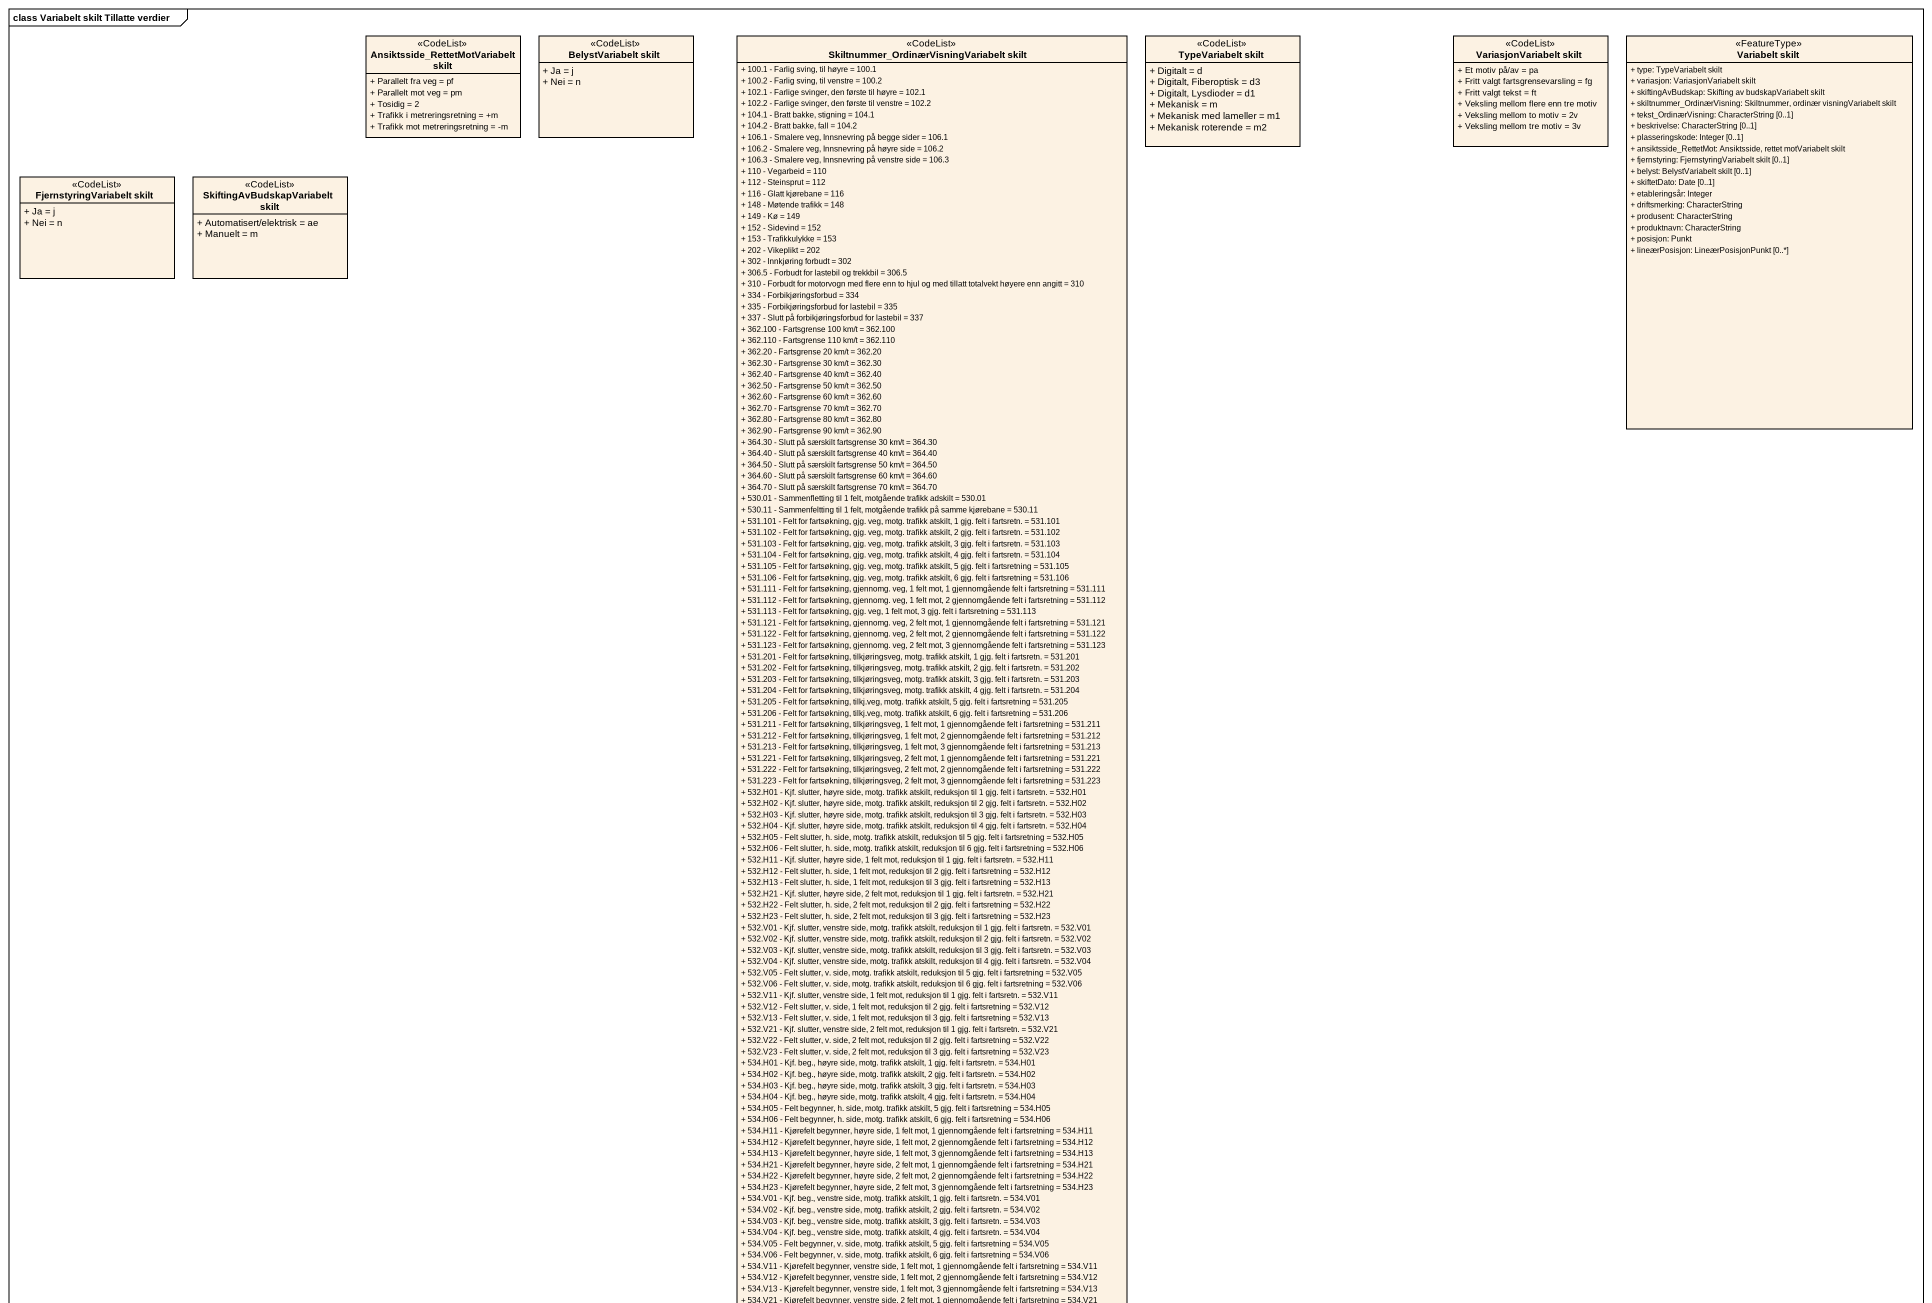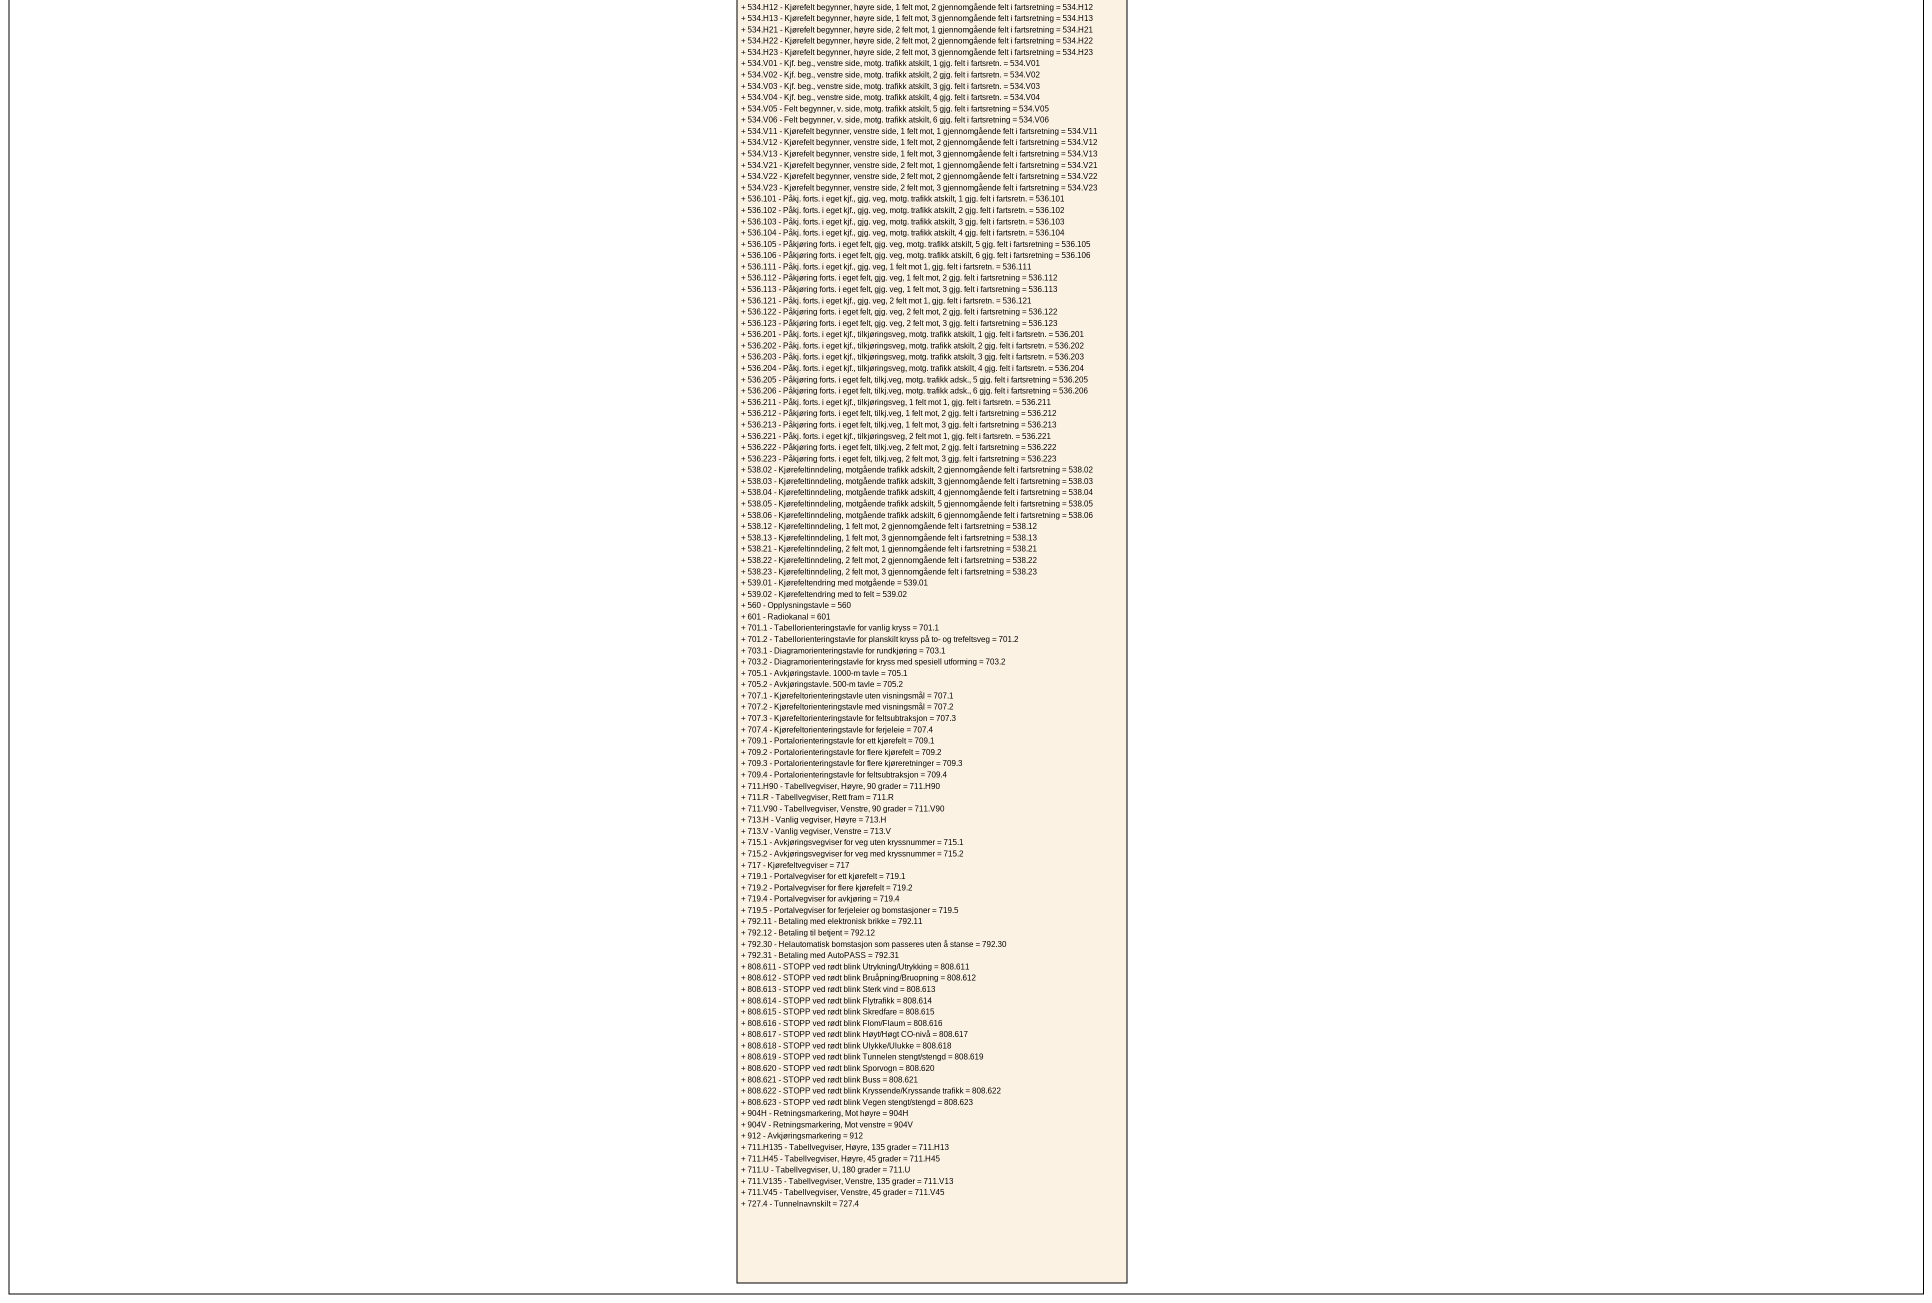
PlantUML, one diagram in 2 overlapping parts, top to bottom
@startuml
mainframe class Variabelt skilt Tillatte verdier
hide circle
hide empty members
skinparam classAttributeIconSize 0
class "Ansiktsside_RettetMotVariabelt skilt" as Ansiktsside <<CodeList>> {
  + Parallelt fra veg = pf
  + Parallelt mot veg = pm
  + Tosidig = 2
  + Trafikk i metreringsretning = +m
  + Trafikk mot metreringsretning = -m
}
class "BelystVariabelt skilt" as BelystVariabelt_skilt <<CodeList>> {
  + Ja = j
  + Nei = n
}
class "Skiltnummer_OrdinærVisningVariabelt skilt" as Skiltnummer <<CodeList>> {
  + 100.1 - Farlig sving, til høyre = 100.1
  + 100.2 - Farlig sving, til venstre = 100.2
  + 102.1 - Farlige svinger, den første til høyre = 102.1
  + 102.2 - Farlige svinger, den første til venstre = 102.2
  + 104.1 - Bratt bakke, stigning = 104.1
  + 104.2 - Bratt bakke, fall = 104.2
  + 106.1 - Smalere veg, Innsnevring på begge sider = 106.1
  + 106.2 - Smalere veg, Innsnevring på høyre side = 106.2
  + 106.3 - Smalere veg, Innsnevring på venstre side = 106.3
  + 110 - Vegarbeid = 110
  + 112 - Steinsprut = 112
  + 116 - Glatt kjørebane = 116
  + 148 - Møtende trafikk = 148
  + 149 - Kø = 149
  + 152 - Sidevind = 152
  + 153 - Trafikkulykke = 153
  + 202 - Vikeplikt = 202
  + 302 - Innkjøring forbudt = 302
  + 306.5 - Forbudt for lastebil og trekkbil = 306.5
  + 310 - Forbudt for motorvogn med flere enn to hjul og med tillatt totalvekt høyere enn angitt = 310
  + 334 - Forbikjøringsforbud = 334
  + 335 - Forbikjøringsforbud for lastebil = 335
  + 337 - Slutt på forbikjøringsforbud for lastebil = 337
  + 362.100 - Fartsgrense 100 km/t = 362.100
  + 362.110 - Fartsgrense 110 km/t = 362.110
  + 362.20 - Fartsgrense 20 km/t = 362.20
  + 362.30 - Fartsgrense 30 km/t = 362.30
  + 362.40 - Fartsgrense 40 km/t = 362.40
  + 362.50 - Fartsgrense 50 km/t = 362.50
  + 362.60 - Fartsgrense 60 km/t = 362.60
  + 362.70 - Fartsgrense 70 km/t = 362.70
  + 362.80 - Fartsgrense 80 km/t = 362.80
  + 362.90 - Fartsgrense 90 km/t = 362.90
  + 364.30 - Slutt på særskilt fartsgrense 30 km/t = 364.30
  + 364.40 - Slutt på særskilt fartsgrense 40 km/t = 364.40
  + 364.50 - Slutt på særskilt fartsgrense 50 km/t = 364.50
  + 364.60 - Slutt på særskilt fartsgrense 60 km/t = 364.60
  + 364.70 - Slutt på særskilt fartsgrense 70 km/t = 364.70
  + 530.01 - Sammenfletting til 1 felt, motgående trafikk adskilt = 530.01
  + 530.11 - Sammenfeltting til 1 felt, motgående trafikk på samme kjørebane = 530.11
  + 531.101 - Felt for fartsøkning, gjg. veg, motg. trafikk atskilt, 1 gjg. felt i fartsretn. = 531.101
  + 531.102 - Felt for fartsøkning, gjg. veg, motg. trafikk atskilt, 2 gjg. felt i fartsretn. = 531.102
  + 531.103 - Felt for fartsøkning, gjg. veg, motg. trafikk atskilt, 3 gjg. felt i fartsretn. = 531.103
  + 531.104 - Felt for fartsøkning, gjg. veg, motg. trafikk atskilt, 4 gjg. felt i fartsretn. = 531.104
  + 531.105 - Felt for fartsøkning, gjg. veg, motg. trafikk atskilt, 5 gjg. felt i fartsretning = 531.105
  + 531.106 - Felt for fartsøkning, gjg. veg, motg. trafikk atskilt, 6 gjg. felt i fartsretning = 531.106
  + 531.111 - Felt for fartsøkning, gjennomg. veg, 1 felt mot, 1 gjennomgående felt i fartsretning = 531.111
  + 531.112 - Felt for fartsøkning, gjennomg. veg, 1 felt mot, 2 gjennomgående felt i fartsretning = 531.112
  + 531.113 - Felt for fartsøkning, gjg. veg, 1 felt mot, 3 gjg. felt i fartsretning = 531.113
  + 531.121 - Felt for fartsøkning, gjennomg. veg, 2 felt mot, 1 gjennomgående felt i fartsretning = 531.121
  + 531.122 - Felt for fartsøkning, gjennomg. veg, 2 felt mot, 2 gjennomgående felt i fartsretning = 531.122
  + 531.123 - Felt for fartsøkning, gjennomg. veg, 2 felt mot, 3 gjennomgående felt i fartsretning = 531.123
  + 531.201 - Felt for fartsøkning, tilkjøringsveg, motg. trafikk atskilt, 1 gjg. felt i fartsretn. = 531.201
  + 531.202 - Felt for fartsøkning, tilkjøringsveg, motg. trafikk atskilt, 2 gjg. felt i fartsretn. = 531.202
  + 531.203 - Felt for fartsøkning, tilkjøringsveg, motg. trafikk atskilt, 3 gjg. felt i fartsretn. = 531.203
  + 531.204 - Felt for fartsøkning, tilkjøringsveg, motg. trafikk atskilt, 4 gjg. felt i fartsretn. = 531.204
  + 531.205 - Felt for fartsøkning, tilkj.veg, motg. trafikk atskilt, 5 gjg. felt i fartsretning = 531.205
  + 531.206 - Felt for fartsøkning, tilkj.veg, motg. trafikk atskilt, 6 gjg. felt i fartsretning = 531.206
  + 531.211 - Felt for fartsøkning, tilkjøringsveg, 1 felt mot, 1 gjennomgående felt i fartsretning = 531.211
  + 531.212 - Felt for fartsøkning, tilkjøringsveg, 1 felt mot, 2 gjennomgående felt i fartsretning = 531.212
  + 531.213 - Felt for fartsøkning, tilkjøringsveg, 1 felt mot, 3 gjennomgående felt i fartsretning = 531.213
  + 531.221 - Felt for fartsøkning, tilkjøringsveg, 2 felt mot, 1 gjennomgående felt i fartsretning = 531.221
  + 531.222 - Felt for fartsøkning, tilkjøringsveg, 2 felt mot, 2 gjennomgående felt i fartsretning = 531.222
  + 531.223 - Felt for fartsøkning, tilkjøringsveg, 2 felt mot, 3 gjennomgående felt i fartsretning = 531.223
  + 532.H01 - Kjf. slutter, høyre side, motg. trafikk atskilt, reduksjon til 1 gjg. felt i fartsretn. = 532.H01
  + 532.H02 - Kjf. slutter, høyre side, motg. trafikk atskilt, reduksjon til 2 gjg. felt i fartsretn. = 532.H02
  + 532.H03 - Kjf. slutter, høyre side, motg. trafikk atskilt, reduksjon til 3 gjg. felt i fartsretn. = 532.H03
  + 532.H04 - Kjf. slutter, høyre side, motg. trafikk atskilt, reduksjon til 4 gjg. felt i fartsretn. = 532.H04
  + 532.H05 - Felt slutter, h. side, motg. trafikk atskilt, reduksjon til 5 gjg. felt i fartsretning = 532.H05
  + 532.H06 - Felt slutter, h. side, motg. trafikk atskilt, reduksjon til 6 gjg. felt i fartsretning = 532.H06
  + 532.H11 - Kjf. slutter, høyre side, 1 felt mot, reduksjon til 1 gjg. felt i fartsretn. = 532.H11
  + 532.H12 - Felt slutter, h. side, 1 felt mot, reduksjon til 2 gjg. felt i fartsretning = 532.H12
  + 532.H13 - Felt slutter, h. side, 1 felt mot, reduksjon til 3 gjg. felt i fartsretning = 532.H13
  + 532.H21 - Kjf. slutter, høyre side, 2 felt mot, reduksjon til 1 gjg. felt i fartsretn. = 532.H21
  + 532.H22 - Felt slutter, h. side, 2 felt mot, reduksjon til 2 gjg. felt i fartsretning = 532.H22
  + 532.H23 - Felt slutter, h. side, 2 felt mot, reduksjon til 3 gjg. felt i fartsretning = 532.H23
  + 532.V01 - Kjf. slutter, venstre side, motg. trafikk atskilt, reduksjon til 1 gjg. felt i fartsretn. = 532.V01
  + 532.V02 - Kjf. slutter, venstre side, motg. trafikk atskilt, reduksjon til 2 gjg. felt i fartsretn. = 532.V02
  + 532.V03 - Kjf. slutter, venstre side, motg. trafikk atskilt, reduksjon til 3 gjg. felt i fartsretn. = 532.V03
  + 532.V04 - Kjf. slutter, venstre side, motg. trafikk atskilt, reduksjon til 4 gjg. felt i fartsretn. = 532.V04
  + 532.V05 - Felt slutter, v. side, motg. trafikk atskilt, reduksjon til 5 gjg. felt i fartsretning = 532.V05
  + 532.V06 - Felt slutter, v. side, motg. trafikk atskilt, reduksjon til 6 gjg. felt i fartsretning = 532.V06
  + 532.V11 - Kjf. slutter, venstre side, 1 felt mot, reduksjon til 1 gjg. felt i fartsretn. = 532.V11
  + 532.V12 - Felt slutter, v. side, 1 felt mot, reduksjon til 2 gjg. felt i fartsretning = 532.V12
  + 532.V13 - Felt slutter, v. side, 1 felt mot, reduksjon til 3 gjg. felt i fartsretning = 532.V13
  + 532.V21 - Kjf. slutter, venstre side, 2 felt mot, reduksjon til 1 gjg. felt i fartsretn. = 532.V21
  + 532.V22 - Felt slutter, v. side, 2 felt mot, reduksjon til 2 gjg. felt i fartsretning = 532.V22
  + 532.V23 - Felt slutter, v. side, 2 felt mot, reduksjon til 3 gjg. felt i fartsretning = 532.V23
  + 534.H01 - Kjf. beg., høyre side, motg. trafikk atskilt, 1 gjg. felt i fartsretn. = 534.H01
  + 534.H02 - Kjf. beg., høyre side, motg. trafikk atskilt, 2 gjg. felt i fartsretn. = 534.H02
  + 534.H03 - Kjf. beg., høyre side, motg. trafikk atskilt, 3 gjg. felt i fartsretn. = 534.H03
  + 534.H04 - Kjf. beg., høyre side, motg. trafikk atskilt, 4 gjg. felt i fartsretn. = 534.H04
  + 534.H05 - Felt begynner, h. side, motg. trafikk atskilt, 5 gjg. felt i fartsretning = 534.H05
  + 534.H06 - Felt begynner, h. side, motg. trafikk atskilt, 6 gjg. felt i fartsretning = 534.H06
  + 534.H11 - Kjørefelt begynner, høyre side, 1 felt mot, 1 gjennomgående felt i fartsretning = 534.H11
  + 534.H12 - Kjørefelt begynner, høyre side, 1 felt mot, 2 gjennomgående felt i fartsretning = 534.H12
  + 534.H13 - Kjørefelt begynner, høyre side, 1 felt mot, 3 gjennomgående felt i fartsretning = 534.H13
  + 534.H21 - Kjørefelt begynner, høyre side, 2 felt mot, 1 gjennomgående felt i fartsretning = 534.H21
  + 534.H22 - Kjørefelt begynner, høyre side, 2 felt mot, 2 gjennomgående felt i fartsretning = 534.H22
  + 534.H23 - Kjørefelt begynner, høyre side, 2 felt mot, 3 gjennomgående felt i fartsretning = 534.H23
  + 534.V01 - Kjf. beg., venstre side, motg. trafikk atskilt, 1 gjg. felt i fartsretn. = 534.V01
  + 534.V02 - Kjf. beg., venstre side, motg. trafikk atskilt, 2 gjg. felt i fartsretn. = 534.V02
  + 534.V03 - Kjf. beg., venstre side, motg. trafikk atskilt, 3 gjg. felt i fartsretn. = 534.V03
  + 534.V04 - Kjf. beg., venstre side, motg. trafikk atskilt, 4 gjg. felt i fartsretn. = 534.V04
  + 534.V05 - Felt begynner, v. side, motg. trafikk atskilt, 5 gjg. felt i fartsretning = 534.V05
  + 534.V06 - Felt begynner, v. side, motg. trafikk atskilt, 6 gjg. felt i fartsretning = 534.V06
  + 534.V11 - Kjørefelt begynner, venstre side, 1 felt mot, 1 gjennomgående felt i fartsretning = 534.V11
  + 534.V12 - Kjørefelt begynner, venstre side, 1 felt mot, 2 gjennomgående felt i fartsretning = 534.V12
  + 534.V13 - Kjørefelt begynner, venstre side, 1 felt mot, 3 gjennomgående felt i fartsretning = 534.V13
  + 534.V21 - Kjørefelt begynner, venstre side, 2 felt mot, 1 gjennomgående felt i fartsretning = 534.V21
  + 534.V22 - Kjørefelt begynner, venstre side, 2 felt mot, 2 gjennomgående felt i fartsretning = 534.V22
  + 534.V23 - Kjørefelt begynner, venstre side, 2 felt mot, 3 gjennomgående felt i fartsretning = 534.V23
  + 536.101 - Påkj. forts. i eget kjf., gjg. veg, motg. trafikk atskilt, 1 gjg. felt i fartsretn. = 536.101
  + 536.102 - Påkj. forts. i eget kjf., gjg. veg, motg. trafikk atskilt, 2 gjg. felt i fartsretn. = 536.102
  + 536.103 - Påkj. forts. i eget kjf., gjg. veg, motg. trafikk atskilt, 3 gjg. felt i fartsretn. = 536.103
  + 536.104 - Påkj. forts. i eget kjf., gjg. veg, motg. trafikk atskilt, 4 gjg. felt i fartsretn. = 536.104
  + 536.105 - Påkjøring forts. i eget felt, gjg. veg, motg. trafikk atskilt, 5 gjg. felt i fartsretning = 536.105
  + 536.106 - Påkjøring forts. i eget felt, gjg. veg, motg. trafikk atskilt, 6 gjg. felt i fartsretning = 536.106
  + 536.111 - Påkj. forts. i eget kjf., gjg. veg, 1 felt mot 1, gjg. felt i fartsretn. = 536.111
  + 536.112 - Påkjøring forts. i eget felt, gjg. veg, 1 felt mot, 2 gjg. felt i fartsretning = 536.112
  + 536.113 - Påkjøring forts. i eget felt, gjg. veg, 1 felt mot, 3 gjg. felt i fartsretning = 536.113
  + 536.121 - Påkj. forts. i eget kjf., gjg. veg, 2 felt mot 1, gjg. felt i fartsretn. = 536.121
  + 536.122 - Påkjøring forts. i eget felt, gjg. veg, 2 felt mot, 2 gjg. felt i fartsretning = 536.122
  + 536.123 - Påkjøring forts. i eget felt, gjg. veg, 2 felt mot, 3 gjg. felt i fartsretning = 536.123
  + 536.201 - Påkj. forts. i eget kjf., tilkjøringsveg, motg. trafikk atskilt, 1 gjg. felt i fartsretn. = 536.201
  + 536.202 - Påkj. forts. i eget kjf., tilkjøringsveg, motg. trafikk atskilt, 2 gjg. felt i fartsretn. = 536.202
  + 536.203 - Påkj. forts. i eget kjf., tilkjøringsveg, motg. trafikk atskilt, 3 gjg. felt i fartsretn. = 536.203
  + 536.204 - Påkj. forts. i eget kjf., tilkjøringsveg, motg. trafikk atskilt, 4 gjg. felt i fartsretn. = 536.204
  + 536.205 - Påkjøring forts. i eget felt, tilkj.veg, motg. trafikk adsk., 5 gjg. felt i fartsretning = 536.205
  + 536.206 - Påkjøring forts. i eget felt, tilkj.veg, motg. trafikk adsk., 6 gjg. felt i fartsretning = 536.206
  + 536.211 - Påkj. forts. i eget kjf., tilkjøringsveg, 1 felt mot 1, gjg. felt i fartsretn. = 536.211
  + 536.212 - Påkjøring forts. i eget felt, tilkj.veg, 1 felt mot, 2 gjg. felt i fartsretning = 536.212
  + 536.213 - Påkjøring forts. i eget felt, tilkj.veg, 1 felt mot, 3 gjg. felt i fartsretning = 536.213
  + 536.221 - Påkj. forts. i eget kjf., tilkjøringsveg, 2 felt mot 1, gjg. felt i fartsretn. = 536.221
  + 536.222 - Påkjøring forts. i eget felt, tilkj.veg, 2 felt mot, 2 gjg. felt i fartsretning = 536.222
  + 536.223 - Påkjøring forts. i eget felt, tilkj.veg, 2 felt mot, 3 gjg. felt i fartsretning = 536.223
  + 538.02 - Kjørefeltinndeling, motgående trafikk adskilt, 2 gjennomgående felt i fartsretning = 538.02
  + 538.03 - Kjørefeltinndeling, motgående trafikk adskilt, 3 gjennomgående felt i fartsretning = 538.03
  + 538.04 - Kjørefeltinndeling, motgående trafikk adskilt, 4 gjennomgående felt i fartsretning = 538.04
  + 538.05 - Kjørefeltinndeling, motgående trafikk adskilt, 5 gjennomgående felt i fartsretning = 538.05
  + 538.06 - Kjørefeltinndeling, motgående trafikk adskilt, 6 gjennomgående felt i fartsretning = 538.06
  + 538.12 - Kjørefeltinndeling, 1 felt mot, 2 gjennomgående felt i fartsretning = 538.12
  + 538.13 - Kjørefeltinndeling, 1 felt mot, 3 gjennomgående felt i fartsretning = 538.13
  + 538.21 - Kjørefeltinndeling, 2 felt mot, 1 gjennomgående felt i fartsretning = 538.21
  + 538.22 - Kjørefeltinndeling, 2 felt mot, 2 gjennomgående felt i fartsretning = 538.22
  + 538.23 - Kjørefeltinndeling, 2 felt mot, 3 gjennomgående felt i fartsretning = 538.23
  + 539.01 - Kjørefeltendring med motgående = 539.01
  + 539.02 - Kjørefeltendring med to felt = 539.02
  + 560 - Opplysningstavle = 560
  + 601 - Radiokanal = 601
  + 701.1 - Tabellorienteringstavle for vanlig kryss = 701.1
  + 701.2 - Tabellorienteringstavle for planskilt kryss på to- og trefeltsveg = 701.2
  + 703.1 - Diagramorienteringstavle for rundkjøring = 703.1
  + 703.2 - Diagramorienteringstavle for kryss med spesiell utforming = 703.2
  + 705.1 - Avkjøringstavle. 1000-m tavle = 705.1
  + 705.2 - Avkjøringstavle. 500-m tavle = 705.2
  + 707.1 - Kjørefeltorienteringstavle uten visningsmål = 707.1
  + 707.2 - Kjørefeltorienteringstavle med visningsmål = 707.2
  + 707.3 - Kjørefeltorienteringstavle for feltsubtraksjon = 707.3
  + 707.4 - Kjørefeltorienteringstavle for ferjeleie = 707.4
  + 709.1 - Portalorienteringstavle for ett kjørefelt = 709.1
  + 709.2 - Portalorienteringstavle for flere kjørefelt = 709.2
  + 709.3 - Portalorienteringstavle for flere kjøreretninger = 709.3
  + 709.4 - Portalorienteringstavle for feltsubtraksjon = 709.4
  + 711.H90 - Tabellvegviser, Høyre, 90 grader = 711.H90
  + 711.R - Tabellvegviser, Rett fram = 711.R
  + 711.V90 - Tabellvegviser, Venstre, 90 grader = 711.V90
  + 713.H - Vanlig vegviser, Høyre = 713.H
  + 713.V - Vanlig vegviser, Venstre = 713.V
  + 715.1 - Avkjøringsvegviser for veg uten kryssnummer = 715.1
  + 715.2 - Avkjøringsvegviser for veg med kryssnummer = 715.2
  + 717 - Kjørefeltvegviser = 717
  + 719.1 - Portalvegviser for ett kjørefelt = 719.1
  + 719.2 - Portalvegviser for flere kjørefelt = 719.2
  + 719.4 - Portalvegviser for avkjøring = 719.4
  + 719.5 - Portalvegviser for ferjeleier og bomstasjoner = 719.5
  + 792.11 - Betaling med elektronisk brikke = 792.11
  + 792.12 - Betaling til betjent = 792.12
  + 792.30 - Helautomatisk bomstasjon som passeres uten å stanse = 792.30
  + 792.31 - Betaling med AutoPASS = 792.31
  + 808.611 - STOPP ved rødt blink Utrykning/Utrykking = 808.611
  + 808.612 - STOPP ved rødt blink Bruåpning/Bruopning = 808.612
  + 808.613 - STOPP ved rødt blink Sterk vind = 808.613
  + 808.614 - STOPP ved rødt blink Flytrafikk = 808.614
  + 808.615 - STOPP ved rødt blink Skredfare = 808.615
  + 808.616 - STOPP ved rødt blink Flom/Flaum = 808.616
  + 808.617 - STOPP ved rødt blink Høyt/Høgt CO-nivå = 808.617
  + 808.618 - STOPP ved rødt blink Ulykke/Ulukke = 808.618
  + 808.619 - STOPP ved rødt blink Tunnelen stengt/stengd = 808.619
  + 808.620 - STOPP ved rødt blink Sporvogn = 808.620
  + 808.621 - STOPP ved rødt blink Buss = 808.621
  + 808.622 - STOPP ved rødt blink Kryssende/Kryssande trafikk = 808.622
  + 808.623 - STOPP ved rødt blink Vegen stengt/stengd = 808.623
  + 904H - Retningsmarkering, Mot høyre = 904H
  + 904V - Retningsmarkering, Mot venstre = 904V
  + 912 - Avkjøringsmarkering = 912
  + 711.H135 - Tabellvegviser, Høyre, 135 grader = 711.H13
  + 711.H45 - Tabellvegviser, Høyre, 45 grader = 711.H45
  + 711.U - Tabellvegviser, U, 180 grader = 711.U
  + 711.V135 - Tabellvegviser, Venstre, 135 grader = 711.V13
  + 711.V45 - Tabellvegviser, Venstre, 45 grader = 711.V45
  + 727.4 - Tunnelnavnskilt = 727.4
}
class "TypeVariabelt skilt" as TypeVariabelt_skilt <<CodeList>> {
  + Digitalt = d
  + Digitalt, Fiberoptisk = d3
  + Digitalt, Lysdioder = d1
  + Mekanisk = m
  + Mekanisk med lameller = m1
  + Mekanisk roterende = m2
}
class "VariasjonVariabelt skilt" as VariasjonVariabelt_skilt <<CodeList>> {
  + Et motiv på/av = pa
  + Fritt valgt fartsgrensevarsling = fg
  + Fritt valgt tekst = ft
  + Veksling mellom flere enn tre motiv
  + Veksling mellom to motiv = 2v
  + Veksling mellom tre motiv = 3v
}
class "Variabelt skilt" as Variabelt_skilt <<FeatureType>> {
  + type: TypeVariabelt skilt
  + variasjon: VariasjonVariabelt skilt
  + skiftingAvBudskap: Skifting av budskapVariabelt skilt
  + skiltnummer_OrdinærVisning: Skiltnummer, ordinær visningVariabelt skilt
  + tekst_OrdinærVisning: CharacterString [0..1]
  + beskrivelse: CharacterString [0..1]
  + plasseringskode: Integer [0..1]
  + ansiktsside_RettetMot: Ansiktsside, rettet motVariabelt skilt
  + fjernstyring: FjernstyringVariabelt skilt [0..1]
  + belyst: BelystVariabelt skilt [0..1]
  + skiftetDato: Date [0..1]
  + etableringsår: Integer
  + driftsmerking: CharacterString
  + produsent: CharacterString
  + produktnavn: CharacterString
  + posisjon: Punkt
  + lineærPosisjon: LineærPosisjonPunkt [0..*]
}
class "FjernstyringVariabelt skilt" as FjernstyringVariabelt_skilt <<CodeList>> {
  + Ja = j
  + Nei = n
}
class "SkiftingAvBudskapVariabelt skilt" as SkiftingAvBudskapVariabelt <<CodeList>> {
  + Automatisert/elektrisk = ae
  + Manuelt = m
}
@enduml
